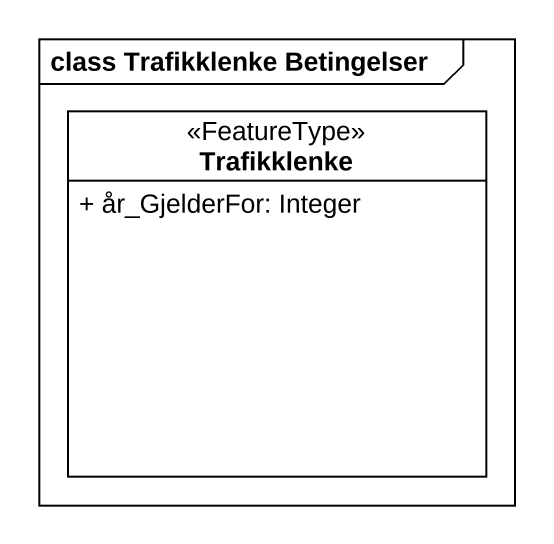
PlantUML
@startuml
mainframe class Trafikklenke Betingelser
hide circle
hide empty members
skinparam classAttributeIconSize 0
class Trafikklenke <<FeatureType>> {
  + år_GjelderFor: Integer
}
@enduml
